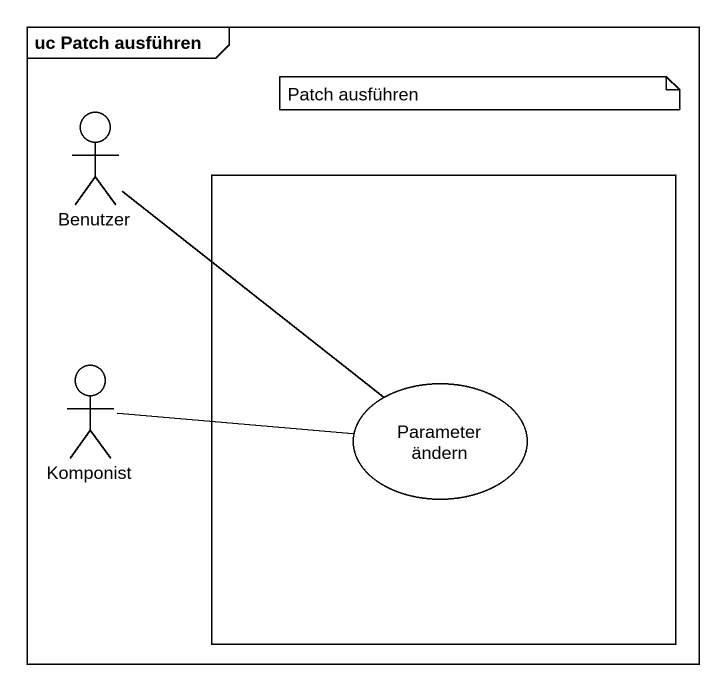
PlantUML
@startuml
mainframe uc Patch ausführen
actor Benutzer
rectangle " " as rectangle1 {
  usecase "Parameter ändern" as Parameter_ändern
}
actor Komponist
Benutzer -- Parameter_ändern
Komponist -right- Parameter_ändern
note as N1
  Patch ausführen
end note
@enduml
